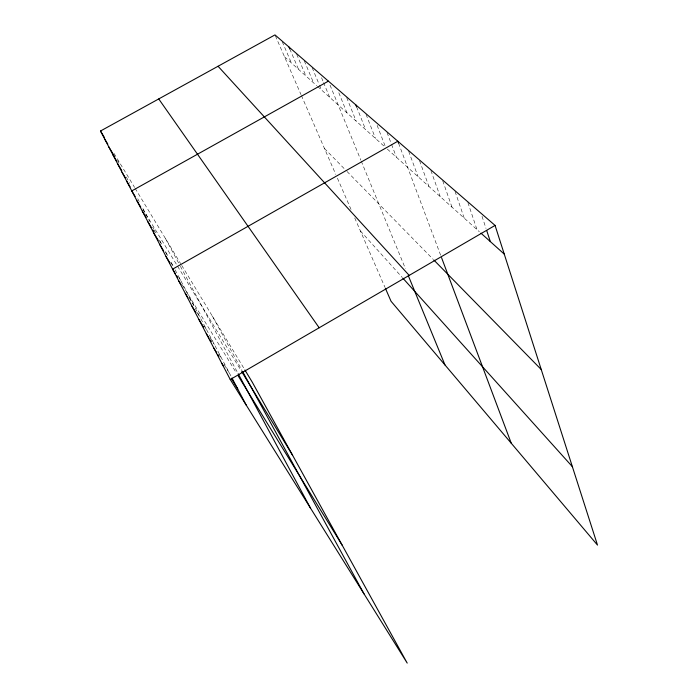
<?xml version="1.0" encoding="UTF-8"?>
<svg xmlns="http://www.w3.org/2000/svg" width="698" height="698" viewBox="0 0 698 698"><rect width="100%" height="100%" fill="white"/><g stroke="black" fill="none" stroke-linecap="round" stroke-linejoin="round"><path stroke-width="0.52" stroke-dasharray="3.49 2.62" d="M284.496 56.747L316.744 85.697M317.538 86.412L384.197 146.283M387.303 149.075L479.36 231.745M324.483 148.508L346.304 170.757M347.002 171.472L433.039 259.202M360.386 230.925L402.153 277.368M223.988 364.452L229.59 373.465M210.351 338.007L214.33 344.437M219.024 354.174L221.798 358.641M196.958 312.329L200.3 317.747M204.357 326.263L207.166 330.817M182.248 284.819L236.578 373.273M189.289 298.029L193.695 305.192M165.042 251.454L167.886 256.096L164.894 250.416M170.792 262.518L172.45 265.223M178.906 277.525L180.59 280.264M159.668 241.054L161.91 244.736L159.519 240.182M143.064 209.47L145.315 213.178L142.06 206.974M145.873 214.094L241.176 370.76M114.071 153.481L134.592 187.43M135.142 188.347L180.651 263.661M181.733 265.441L244.352 369.067M212.305 316.037L242.049 370.507M165.365 238.358L179.857 265.301M180.372 266.261L237.704 372.828M117.613 160.488L119.053 163.21M126.338 177.083L129.566 183.208M137.724 198.729L139.207 201.548M145.803 214.094L149.669 221.458M152.653 227.12L153.656 229.031M154.153 229.982L155.663 232.853M171.237 262.474L173.148 266.113M175.102 269.829L177.597 274.576M178.095 275.518L231.5 377.103M275.413 35.895L300.978 94.57M301.405 95.539L335.755 174.387M337.422 178.217L351.844 211.302M354.732 217.942L384.947 287.279M282.262 41.801L291.406 62.951M289.775 48.93L298.552 69.364M296.711 54.331L305.933 75.995M304.311 60.927L313.577 82.861M312.172 67.715L319.056 84.161M319.466 85.13L321.49 89.963M321.56 77.731L323.183 81.649M323.584 82.626L329.683 97.327M330.032 85.112L360.875 160.208M361.267 161.168L405.433 268.678M338.818 92.764L346.993 112.867M346.705 97.624L356.137 121.077M356.591 106.846L365.63 129.61M366.066 114.411L375.507 138.474M377.129 125.352L385.383 146.685M387.032 132.559L391.185 143.448M391.561 144.434L396.473 157.303M398.575 143.238L440.813 255.686M408.679 151.326L418.067 176.699M419.559 160.732L428.93 186.453M430.91 170.574L440.229 196.6M442.733 180.817L451.981 207.158M455.061 191.505L464.231 218.16M467.913 202.621L477.004 229.633M482.013 216.293L486.009 228.438"/><path stroke-width="1.05" d="M244.893 369.957L252.292 382.207L407.213 663.1L230.253 379.52L495.065 225.419L597.497 545.094L391.037 301.257L385.357 288.23M328.4 81.142L131.774 190.912L135.159 196.478M230.253 379.52L100.503 131.015L274.977 34.9L495.065 225.419M480.931 233.149L504.261 254.107M433.798 259.97L541.247 369.53M218.055 66.258L409.203 275.387M402.842 278.136L572.369 466.665M158.734 98.942L319.178 327.781M213.92 348.223L216.712 352.734M217.837 354.532L218.954 356.338M221.903 363.518L223.596 366.241M231.509 378.953L237.73 388.943M198.974 319.614L203.519 326.969M206.285 333.609L209.051 338.076M210.159 339.865L211.267 341.654M185.258 293.343L188.041 297.863M191.976 306.204L195.911 312.582M175.46 273.764L172.624 269.149L397.816 141.232L398.575 143.238M176.594 275.605L177.72 277.446M238.262 376.021L342.299 545.4M178.819 281.006L181.018 284.592M153.682 232.87L158.228 240.304M159.729 244.457L163.602 250.774M166.037 256.541L169.954 262.928M136.93 200.788L140.769 207.097M142.296 211.066L146.179 217.427M147.871 221.746L151.239 227.26M152.923 230.017L154.049 231.858M122.019 172.232L125.326 177.685M126.809 181.401L130.151 186.907M241.709 371.633L292.61 455.314M100.503 131.015L104.299 137.305M104.508 138.701L107.806 144.146M108.661 146.65L114.219 155.82M112.954 154.877L116.889 161.369M117.412 163.402L121.766 170.582M242.538 371.406L364.024 593.893M238.21 373.77L310.34 507.856M231.98 378.019L246.237 405.137M288.946 46.984L289.775 48.93M408.313 275.693L444.984 364.975M355.806 104.866L356.591 106.846M441.564 257.693L511.259 443.247M486.672 230.462L490.336 241.604"/></g></svg>
